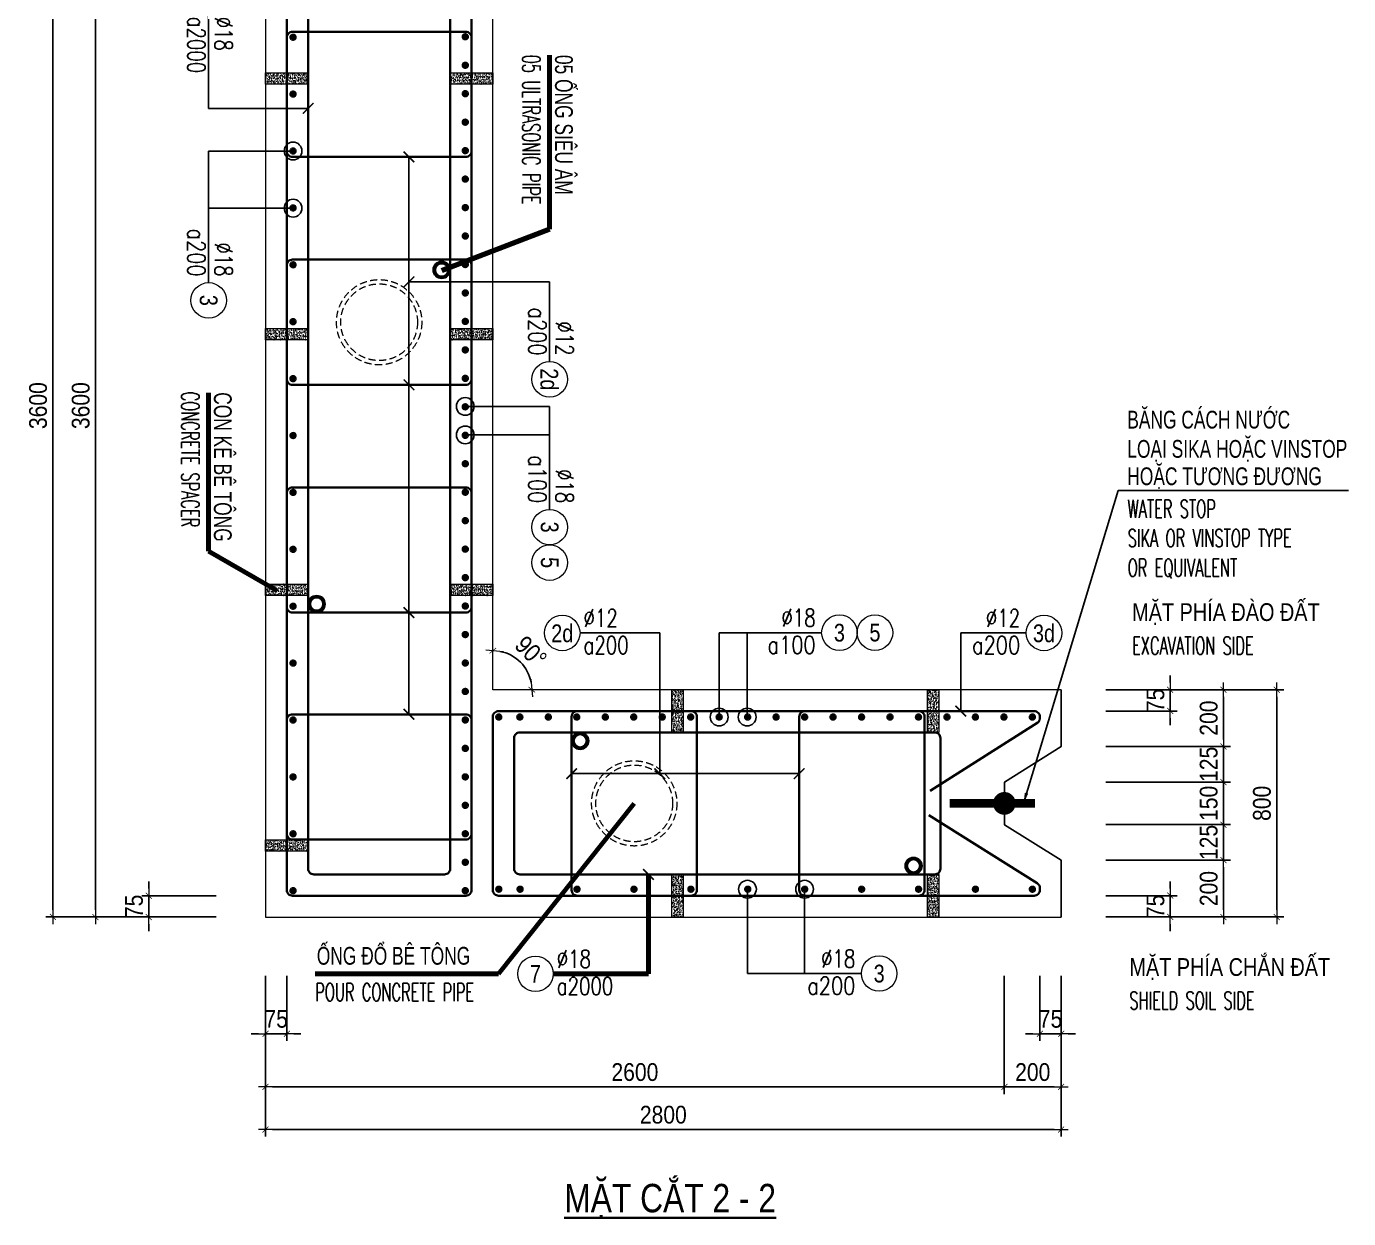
# Model space of a CAD drawing. Header units: millimetres. Extents: x -642477 to 1168880, y -27982 to 330379.
# Drawn here: x 900624 to 914581, y 84582 to 97172 of the extents above; entities that cross this region are included whole.
import ezdxf
from ezdxf.enums import TextEntityAlignment as Align

# ---------------------------------------------------------------- set-up
doc = ezdxf.new("R2010")
doc.units = ezdxf.units.MM
doc.linetypes.add('HIDDEN', pattern=[0.375, 0.25, -0.125])
doc.layers.get('0').update_dxf_attribs({"lineweight": 20})
doc.layers.get('Defpoints').update_dxf_attribs({"color": 151, "lineweight": 9})
for name, color, linetype, lineweight in [('NDC_S_BREAK-LINE', 1, 'Continuous', 15), ('NDC_S_DIAPHGRAM WALL', 3, 'Continuous', 20), ('NDC_S_DIM', 1, 'Continuous', 15), ('NDC_S_ENG TITLE', 3, 'Continuous', 20), ('NDC_S_HATCH MATERIAL', 8, 'Continuous', 13), ('NDC_S_LEADER', 1, 'Continuous', 15), ('NDC_S_LEVEL TEXT', 7, 'Continuous', 20), ('NDC_S_REBAR', 4, 'Continuous', 35), ('NDC_S_VN TEXT', 7, 'Continuous', 20), ('NDC_S_VN TITLE', 6, 'Continuous', 35)]:
    doc.layers.add(name, color=color, linetype=linetype, lineweight=lineweight)
doc.layers.add('NDC_S_REBAR DES.', color=2, linetype='Continuous')
doc.styles.add('ARIAL', font='arial.ttf', dxfattribs={"width": 0.8})
doc.styles.add('NDC_ARIAL', font='arial.ttf', dxfattribs={"width": 0.85})
doc.styles.add('NDC_DIM', font='', dxfattribs={"width": 0.75})
doc.styles.add('NDC_EN TXT', font='romans.shx', dxfattribs={"width": 0.8})
doc.styles.get('NDC_DIM').set_extended_font_data('Dotum')
doc.dimstyles.new('A1-NDC-1-25 (x3)', dxfattribs={"dimscale": 75, "dimtxt": 2.5, "dimasz": 1, "dimexe": 1, "dimexo": 0, "dimgap": 0.8, "dimtad": 1, "dimdec": 0, "dimlfac": 0.333333, "dimdsep": 46, "dimtxsty": 'NDC_ARIAL', "dimblk": 'DIMMARK', "dimcen": 49999.938995, "dimdle": 1.5, "dimclrd": 1, "dimclre": 1, "dimclrt": 3, "dimadec": 0, "dimazin": 0, "dimtfac": 1, "dimtdec": 0, "dimtix": 1, "dimtmove": 2, "dimatfit": 3, "dimfxl": 1, "dimarcsym": 0})
doc.dimstyles.new('NDC_dim_25', dxfattribs={"dimscale": 25, "dimtxt": 2.2, "dimasz": 1.5, "dimexe": 1.5, "dimexo": 2.5, "dimgap": 1, "dimtad": 1, "dimdec": 0, "dimzin": 0, "dimdsep": 46, "dimtxsty": 'NDC_DIM', "dimblk": 'DIMMARK', "dimcen": 0.09, "dimdle": 1.2, "dimclrd": 1, "dimclre": 1, "dimclrt": 3, "dimadec": 0, "dimazin": 0, "dimtfac": 1, "dimtdec": 0, "dimtix": 1, "dimtofl": 0, "dimtmove": 0, "dimatfit": 3, "dimfxl": 6, "dimfxlon": 1, "dimtolj": 1, "dimtzin": 0, "dimarcsym": 0})

# ---------------------------------------------------------------- blocks, each defined once
blk = doc.blocks.new('DIMMARK')
at = {"layer": 'NDC_S_DIM', "color": 1}
blk.add_line((-1.5, 0), (1, 0), dxfattribs=at)
at = {"layer": 'NDC_S_DIM', "color": 2, "const_width": 0.1}
blk.add_lwpolyline([(-0.424, -0.424), (0.424, 0.424)], dxfattribs=at)
blk = doc.blocks.new('*U366')
blk.add_circle((2.5, 0), 2.5)
at = {"layer": 'NDC_S_VN TEXT', "color": 3, "style": 'NDC_EN TXT'}
for tag, width, p in [('DK2', 0.75, (-0.85, 0.85)), ('KC2', 0.8, (-0.85, -2.97))]:
    blk.add_attdef(tag, text='', height=2.5, dxfattribs=dict(at, width=width)).set_placement(p, align=Align.RIGHT)
at = {"layer": 'NDC_S_VN TEXT', "color": 7, "style": 'ARIAL', "width": 0.8}
blk.add_attdef('SH3', text='', height=2.5, dxfattribs=at).set_placement((2.5, 0), align=Align.MIDDLE)
blk = doc.blocks.new('Ong sieu am')
at = {"layer": 'NDC_S_HATCH MATERIAL'}
h = blk.add_hatch(dxfattribs=at)
h.set_pattern_fill('ANSI31', color=256, scale=20)
h.set_pattern_definition([(45, (0, 0), (-1.76776695, 1.76776695), [])])
h.paths.add_polyline_path([(-7119.3, 51158.9, 1), (-7179.3, 51158.9, 1)])
h.paths.add_polyline_path([(-7171.3, 51158.9, -1), (-7127.3, 51158.9, -1)], flags=16)
at = {"layer": 'NDC_S_REBAR DES.'}
for radius in [30, 22]:
    blk.add_circle((-7149.3, 51158.9), radius, dxfattribs=at)
blk = doc.blocks.new('ong do BT')
at = {"layer": 'NDC_S_HATCH MATERIAL', "linetype": 'HIDDEN', "ltscale": 100}
for radius in [150, 135]:
    blk.add_circle((-6323.7, 51237.8), radius, dxfattribs=at)
blk = doc.blocks.new('con ke BT')
at = {"layer": 'NDC_S_HATCH MATERIAL'}
h = blk.add_hatch(dxfattribs=at)
h.set_pattern_fill('AR-CONC', color=256, scale=2)
h.set_pattern_definition([(50, (0, 0), (14.3452037, -1.2550427), [1.5, -16.5]), (355, (0, 0), (-2.7750267, 15.0438427), [1.2, -13.2]), (100.451444, (1.195, -0.105), (11.570177, 13.7888), [1.274804, -14.0228422]), (46.1842, (0, 4), (21.3448266, -3.3103856), [2.25, -24.75]), (96.635635, (1.779, 3.724), (18.693239, 19.482372), [1.912207, -21.034275]), (351.184164, (0, 4), (18.693239, 19.482372), [1.8, -19.8]), (21, (2, 3), (11.938141, -8.0523778), [1.5, -16.5]), (326, (2, 3), (4.8663066, 14.503001), [1.2, -13.2]), (71.451445, (2.995, 2.329), (16.8044475, 6.450623), [1.274804, -14.0228422]), (37.5, (0, 0), (0.2431971, 6.6578771), [0, -13.04, 0, -13.4, 0, -13.25]), (7.5, (0, 0), (5.2613907, 7.8882342), [0, -7.64, 0, -12.74, 0, -5.05]), (327.5, (-4.46, 0), (10.6764487, -0.45109743), [0, -5, 0, -15.6, 0, -20.7]), (317.5, (-6.46, 0), (11.6637234, 2.0020996), [0, -6.5, 0, -10.36, 0, -14.7])])
h.paths.add_polyline_path([(-7076.9, 51430.9), (-7116.9, 51430.9), (-7116.9, 51280.9), (-7076.9, 51280.9)])
at = {"layer": 'NDC_S_BREAK-LINE'}
blk.add_lwpolyline([(-7116.9, 51430.9), (-7116.9, 51280.9), (-7076.9, 51280.9), (-7076.9, 51430.9)], close=True, dxfattribs=at)
blk = doc.blocks.new('*U2704')
at = {"layer": 'NDC_S_LEADER', "xscale": 3, "yscale": 3, "zscale": 3}
blk.add_blockref('con ke BT', (21291, -154068), dxfattribs=at)
blk = doc.blocks.new('*U2695')
at = {"layer": 'NDC_S_DIM', "color": 0, "linetype": 'ByBlock', "lineweight": -2, "transparency": 16777216}
for p in [(0, 0), (2700, 0), (5400, 0)]:
    blk.add_blockref('*U2704', p, dxfattribs=at)
blk = doc.blocks.new('*U2696')
at = {"layer": 'NDC_S_LEADER', "xscale": 3, "yscale": 3, "zscale": 3}
blk.add_blockref('con ke BT', (21291, -154068), dxfattribs=at)
blk = doc.blocks.new('*U2697')
at = {"layer": 'NDC_S_DIM', "color": 0, "linetype": 'ByBlock', "lineweight": -2, "transparency": 16777216}
for p in [(0, 0), (2700, 0), (5400, 0), (8100, 0)]:
    blk.add_blockref('*U2696', p, dxfattribs=at)
blk = doc.blocks.new('*U367')
blk.add_circle((-2.5, 0), 2.5)
at = {"layer": 'NDC_S_VN TEXT', "color": 3, "style": 'NDC_EN TXT', "width": 0.75}
for tag, p in [('DK1', (0.5, 0.85)), ('KC1', (0.5, -2.97))]:
    blk.add_attdef(tag, p, '', height=2.5, dxfattribs=at)
at = {"layer": 'NDC_S_VN TEXT', "color": 7, "style": 'ARIAL', "width": 0.8}
blk.add_attdef('SH2', text='', height=2.5, dxfattribs=at).set_placement((-2.5, 0), align=Align.MIDDLE)
blk = doc.blocks.new('kata_block_THEP')
at = {"layer": 'NDC_S_REBAR', "color": 0}
for p, q in [((-0.5, 0), (0.5, 0)), ((-0.35, 0.35), (0.35, -0.35)), ((0.35, 0.35), (-0.35, -0.35)), ((0, 0.5), (0, -0.5))]:
    blk.add_line(p, q, dxfattribs=at)
at = {"layer": 'NDC_S_REBAR', "color": 0, "const_width": 0.0833}
blk.add_lwpolyline([(-0.5, 0, 1), (0.5, 0, 1), (-0.5, 0, 1)], format="xyb", dxfattribs=at)
blk = doc.blocks.new('*U2698')
at = {"layer": 'NDC_S_REBAR', "ltscale": 80, "xscale": 72, "yscale": 72, "zscale": 72}
blk.add_blockref('kata_block_THEP', (0, 0), dxfattribs=at)
blk = doc.blocks.new('*U2699')
at = {"layer": 'NDC_S_LEVEL TEXT', "color": 0, "linetype": 'ByBlock', "lineweight": -2, "transparency": 16777216}
for p in [(0, 0), (600.9, 0), (1201.8, 0), (1802.7, 0), (2403.6, 0), (3004.5, 0), (3605.4, 0), (4206.3, 0), (4807.2, 0), (5408.1, 0), (6009, 0), (6609.9, 0), (7210.8, 0), (7811.7, 0), (8412.6, 0), (9013.5, 0), (9614.4, 0)]:
    blk.add_blockref('*U2698', p, dxfattribs=at)
blk = doc.blocks.new('*U2700')
at = {"layer": 'NDC_S_REBAR', "ltscale": 80, "xscale": 72, "yscale": 72, "zscale": 72}
blk.add_blockref('kata_block_THEP', (0, 0), dxfattribs=at)
blk = doc.blocks.new('*U2701')
at = {"layer": 'NDC_S_LEVEL TEXT', "color": 0, "linetype": 'ByBlock', "lineweight": -2, "transparency": 16777216}
for p in [(0, 0), (300.6, 0), (601.2, 0), (901.8, 0), (1202.4, 0), (1503, 0), (1803.6, 0), (2104.2, 0), (2404.8, 0), (2705.4, 0), (3006, 0), (3306.6, 0), (3607.2, 0), (3907.8, 0), (4208.4, 0), (4509, 0), (4809.6, 0), (5110.2, 0), (5410.8, 0), (5711.4, 0), (6012, 0), (6312.6, 0), (6613.2, 0), (6913.8, 0), (7214.4, 0), (7515, 0), (7815.6, 0), (8116.2, 0), (8416.8, 0), (8717.4, 0), (9018, 0), (9318.6, 0), (9619.2, 0), (9919.8, 0)]:
    blk.add_blockref('*U2700', p, dxfattribs=at)
blk = doc.blocks.new('*D2754')
at = {"layer": 'Defpoints', "color": 0, "ltscale": 100, "transparency": 16777216}
for p in [(902627, 87992), (901915, 87767), (902627, 87767)]:
    blk.add_point(p, dxfattribs=at)
at = {"layer": 'NDC_S_DIM', "color": 1, "lineweight": -2, "ltscale": 100, "transparency": 16777216}
for p, q in [((901915, 88067), (901915, 88142)), ((902627, 87992), (901840, 87992)), ((901915, 87992), (901915, 87767)), ((902627, 87767), (901840, 87767)), ((901915, 87692), (901915, 87617))]:
    blk.add_line(p, q, dxfattribs=at)
at = {"layer": 'NDC_S_DIM', "color": 1, "lineweight": -2, "ltscale": 100, "transparency": 16777216, "xscale": 75, "yscale": 75, "zscale": 75}
for p, rotation in [((901915, 87992), 270), ((901915, 87767), 90)]:
    blk.add_blockref('DIMMARK', p, dxfattribs=dict(at, rotation=rotation))
at = {"layer": 'NDC_S_DIM', "color": 3, "ltscale": 100, "transparency": 16777216, "insert": (901760, 87879), "char_height": 187.5, "attachment_point": 5, "rotation": 90, "style": 'NDC_ARIAL'}
blk.add_mtext('75', dxfattribs=at)
blk = doc.blocks.new('*D2756')
at = {"layer": 'Defpoints', "color": 0, "ltscale": 100, "transparency": 16777216}
for p in [(902627, 98567), (901352, 87767), (902627, 87767)]:
    blk.add_point(p, dxfattribs=at)
at = {"layer": 'NDC_S_DIM', "color": 1, "lineweight": -2, "ltscale": 100, "transparency": 16777216}
for p, q in [((902627, 98567), (901277, 98567)), ((901352, 98492), (901352, 87842)), ((902627, 87767), (901277, 87767))]:
    blk.add_line(p, q, dxfattribs=at)
at = {"layer": 'NDC_S_DIM', "color": 1, "lineweight": -2, "ltscale": 100, "transparency": 16777216, "xscale": 75, "yscale": 75, "zscale": 75}
for p, rotation in [((901352, 98567), 90), ((901352, 87767), 270)]:
    blk.add_blockref('DIMMARK', p, dxfattribs=dict(at, rotation=rotation))
at = {"layer": 'NDC_S_DIM', "color": 3, "ltscale": 100, "transparency": 16777216, "insert": (901197, 93167), "char_height": 187.5, "attachment_point": 5, "rotation": 90, "style": 'NDC_ARIAL'}
blk.add_mtext('3600', dxfattribs=at)
blk = doc.blocks.new('*D2757')
at = {"layer": 'Defpoints', "color": 0, "ltscale": 100, "transparency": 16777216}
for p in [(902627, 98567), (900902, 87767), (902627, 87767)]:
    blk.add_point(p, dxfattribs=at)
at = {"layer": 'NDC_S_DIM', "color": 1, "lineweight": -2, "ltscale": 100, "transparency": 16777216}
for p, q in [((902627, 98567), (900827, 98567)), ((900902, 98492), (900902, 87842)), ((902627, 87767), (900827, 87767))]:
    blk.add_line(p, q, dxfattribs=at)
at = {"layer": 'NDC_S_DIM', "color": 1, "lineweight": -2, "ltscale": 100, "transparency": 16777216, "xscale": 75, "yscale": 75, "zscale": 75}
for p, rotation in [((900902, 98567), 90), ((900902, 87767), 270)]:
    blk.add_blockref('DIMMARK', p, dxfattribs=dict(at, rotation=rotation))
at = {"layer": 'NDC_S_DIM', "color": 3, "ltscale": 100, "transparency": 16777216, "insert": (900747, 93167), "char_height": 187.5, "attachment_point": 5, "rotation": 90, "style": 'NDC_ARIAL'}
blk.add_mtext('3600', dxfattribs=at)
blk = doc.blocks.new('*U2703')
at = {"layer": 'NDC_S_LEADER', "xscale": 3, "yscale": 3, "zscale": 3}
blk.add_blockref('con ke BT', (21291, -154068), dxfattribs=at)
blk = doc.blocks.new('*U2705')
at = {"layer": 'NDC_S_DIM', "color": 0, "linetype": 'ByBlock', "lineweight": -2, "transparency": 16777216}
for p in [(0, 0), (2700, 0)]:
    blk.add_blockref('*U2703', p, dxfattribs=at)
blk = doc.blocks.new('*U2706')
at = {"layer": 'NDC_S_LEADER', "xscale": 3, "yscale": 3, "zscale": 3}
blk.add_blockref('con ke BT', (21291, -154068), dxfattribs=at)
blk = doc.blocks.new('*U2707')
at = {"layer": 'NDC_S_DIM', "color": 0, "linetype": 'ByBlock', "lineweight": -2, "transparency": 16777216}
for p in [(0, 0), (2700, 0)]:
    blk.add_blockref('*U2706', p, dxfattribs=at)
blk = doc.blocks.new('*U2708')
at = {"layer": 'NDC_S_REBAR', "ltscale": 80, "xscale": 72, "yscale": 72, "zscale": 72}
blk.add_blockref('kata_block_THEP', (0, 0), dxfattribs=at)
blk = doc.blocks.new('*U2709')
at = {"layer": 'NDC_S_LEVEL TEXT', "color": 0, "linetype": 'ByBlock', "lineweight": -2, "transparency": 16777216}
for p in [(0, 0), (600.9, 0), (1201.8, 0), (1802.7, 0), (2403.6, 0), (3004.5, 0), (3605.4, 0), (4206.3, 0), (4807.2, 0), (5408.1, 0)]:
    blk.add_blockref('*U2708', p, dxfattribs=at)
blk = doc.blocks.new('*U2694')
at = {"layer": 'NDC_S_REBAR', "ltscale": 80, "xscale": 72, "yscale": 72, "zscale": 72}
blk.add_blockref('kata_block_THEP', (0, 0), dxfattribs=at)
blk = doc.blocks.new('*U2702')
at = {"layer": 'NDC_S_LEVEL TEXT', "color": 0, "linetype": 'ByBlock', "lineweight": -2, "transparency": 16777216}
for p in [(0, 0), (300.6, 0), (601.2, 0), (901.8, 0), (1202.4, 0), (1503, 0), (1803.6, 0), (2104.2, 0), (2404.8, 0), (2705.4, 0), (3006, 0), (3306.6, 0), (3607.2, 0), (3907.8, 0), (4208.4, 0), (4509, 0), (4809.6, 0), (5110.2, 0), (5410.8, 0)]:
    blk.add_blockref('*U2694', p, dxfattribs=at)
blk = doc.blocks.new('*D2793')
at = {"layer": 'Defpoints', "color": 0, "ltscale": 100, "transparency": 16777216}
for p in [(912020, 88367), (913260, 88367), (912020, 87767)]:
    blk.add_point(p, dxfattribs=at)
at = {"layer": 'NDC_S_DIM', "color": 1, "lineweight": -2, "ltscale": 100, "transparency": 16777216}
for p, q in [((912020, 88367), (913335, 88367)), ((913260, 87842), (913260, 88292)), ((912020, 87767), (913335, 87767))]:
    blk.add_line(p, q, dxfattribs=at)
at = {"layer": 'NDC_S_DIM', "color": 1, "lineweight": -2, "ltscale": 100, "transparency": 16777216, "xscale": 75, "yscale": 75, "zscale": 75}
for p, rotation in [((913260, 88367), 90), ((913260, 87767), 270)]:
    blk.add_blockref('DIMMARK', p, dxfattribs=dict(at, rotation=rotation))
at = {"layer": 'NDC_S_DIM', "color": 3, "ltscale": 100, "transparency": 16777216, "insert": (913105, 88067), "char_height": 187.5, "attachment_point": 5, "rotation": 90, "style": 'NDC_ARIAL'}
blk.add_mtext('200', dxfattribs=at)
blk = doc.blocks.new('*D2794')
at = {"layer": 'Defpoints', "color": 0, "ltscale": 100, "transparency": 16777216}
for p in [(912020, 88742), (913260, 88742), (912020, 88367)]:
    blk.add_point(p, dxfattribs=at)
at = {"layer": 'NDC_S_DIM', "color": 1, "lineweight": -2, "ltscale": 100, "transparency": 16777216}
for p, q in [((913260, 88817), (913260, 88892)), ((912020, 88742), (913335, 88742)), ((913260, 88367), (913260, 88742)), ((912020, 88367), (913335, 88367)), ((913260, 88292), (913260, 88217))]:
    blk.add_line(p, q, dxfattribs=at)
at = {"layer": 'NDC_S_DIM', "color": 1, "lineweight": -2, "ltscale": 100, "transparency": 16777216, "xscale": 75, "yscale": 75, "zscale": 75}
for p, rotation in [((913260, 88742), 270), ((913260, 88367), 90)]:
    blk.add_blockref('DIMMARK', p, dxfattribs=dict(at, rotation=rotation))
at = {"layer": 'NDC_S_DIM', "color": 3, "ltscale": 100, "transparency": 16777216, "insert": (913105, 88554), "char_height": 187.5, "attachment_point": 5, "rotation": 90, "style": 'NDC_ARIAL'}
blk.add_mtext('125', dxfattribs=at)
blk = doc.blocks.new('*D2795')
at = {"layer": 'Defpoints', "color": 0, "ltscale": 100, "transparency": 16777216}
for p in [(912020, 89192), (913260, 89192), (912020, 88742)]:
    blk.add_point(p, dxfattribs=at)
at = {"layer": 'NDC_S_DIM', "color": 1, "lineweight": -2, "ltscale": 100, "transparency": 16777216}
for p, q in [((913260, 89267), (913260, 89342)), ((912020, 89192), (913335, 89192)), ((913260, 88742), (913260, 89192)), ((912020, 88742), (913335, 88742)), ((913260, 88667), (913260, 88592))]:
    blk.add_line(p, q, dxfattribs=at)
at = {"layer": 'NDC_S_DIM', "color": 1, "lineweight": -2, "ltscale": 100, "transparency": 16777216, "xscale": 75, "yscale": 75, "zscale": 75}
for p, rotation in [((913260, 89192), 270), ((913260, 88742), 90)]:
    blk.add_blockref('DIMMARK', p, dxfattribs=dict(at, rotation=rotation))
at = {"layer": 'NDC_S_DIM', "color": 3, "ltscale": 100, "transparency": 16777216, "insert": (913105, 88967), "char_height": 187.5, "attachment_point": 5, "rotation": 90, "style": 'NDC_ARIAL'}
blk.add_mtext('150', dxfattribs=at)
blk = doc.blocks.new('*D2796')
at = {"layer": 'Defpoints', "color": 0, "ltscale": 100, "transparency": 16777216}
for p in [(912020, 89567), (913260, 89567), (912020, 89192)]:
    blk.add_point(p, dxfattribs=at)
at = {"layer": 'NDC_S_DIM', "color": 1, "lineweight": -2, "ltscale": 100, "transparency": 16777216}
for p, q in [((913260, 89642), (913260, 89717)), ((912020, 89567), (913335, 89567)), ((913260, 89192), (913260, 89567)), ((912020, 89192), (913335, 89192)), ((913260, 89117), (913260, 89042))]:
    blk.add_line(p, q, dxfattribs=at)
at = {"layer": 'NDC_S_DIM', "color": 1, "lineweight": -2, "ltscale": 100, "transparency": 16777216, "xscale": 75, "yscale": 75, "zscale": 75}
for p, rotation in [((913260, 89567), 270), ((913260, 89192), 90)]:
    blk.add_blockref('DIMMARK', p, dxfattribs=dict(at, rotation=rotation))
at = {"layer": 'NDC_S_DIM', "color": 3, "ltscale": 100, "transparency": 16777216, "insert": (913105, 89379), "char_height": 187.5, "attachment_point": 5, "rotation": 90, "style": 'NDC_ARIAL'}
blk.add_mtext('125', dxfattribs=at)
blk = doc.blocks.new('*D2797')
at = {"layer": 'Defpoints', "color": 0, "ltscale": 100, "transparency": 16777216}
for p in [(912020, 90167), (913260, 90167), (912020, 89567)]:
    blk.add_point(p, dxfattribs=at)
at = {"layer": 'NDC_S_DIM', "color": 1, "lineweight": -2, "ltscale": 100, "transparency": 16777216}
for p, q in [((912020, 90167), (913335, 90167)), ((913260, 89642), (913260, 90092)), ((912020, 89567), (913335, 89567))]:
    blk.add_line(p, q, dxfattribs=at)
at = {"layer": 'NDC_S_DIM', "color": 1, "lineweight": -2, "ltscale": 100, "transparency": 16777216, "xscale": 75, "yscale": 75, "zscale": 75}
for p, rotation in [((913260, 90167), 90), ((913260, 89567), 270)]:
    blk.add_blockref('DIMMARK', p, dxfattribs=dict(at, rotation=rotation))
at = {"layer": 'NDC_S_DIM', "color": 3, "ltscale": 100, "transparency": 16777216, "insert": (913105, 89867), "char_height": 187.5, "attachment_point": 5, "rotation": 90, "style": 'NDC_ARIAL'}
blk.add_mtext('200', dxfattribs=at)
blk = doc.blocks.new('*D2798')
at = {"layer": 'Defpoints', "color": 0, "ltscale": 100, "transparency": 16777216}
for p in [(912020, 90167), (913823, 90167), (912020, 87767)]:
    blk.add_point(p, dxfattribs=at)
at = {"layer": 'NDC_S_DIM', "color": 1, "lineweight": -2, "ltscale": 100, "transparency": 16777216}
for p, q in [((912020, 90167), (913898, 90167)), ((913823, 87842), (913823, 90092)), ((912020, 87767), (913898, 87767))]:
    blk.add_line(p, q, dxfattribs=at)
at = {"layer": 'NDC_S_DIM', "color": 1, "lineweight": -2, "ltscale": 100, "transparency": 16777216, "xscale": 75, "yscale": 75, "zscale": 75}
for p, rotation in [((913823, 90167), 90), ((913823, 87767), 270)]:
    blk.add_blockref('DIMMARK', p, dxfattribs=dict(at, rotation=rotation))
at = {"layer": 'NDC_S_DIM', "color": 3, "ltscale": 100, "transparency": 16777216, "insert": (913667, 88967), "char_height": 187.5, "attachment_point": 5, "rotation": 90, "style": 'NDC_ARIAL'}
blk.add_mtext('800', dxfattribs=at)
blk = doc.blocks.new('*D2799')
at = {"layer": 'Defpoints', "color": 0, "ltscale": 100, "transparency": 16777216}
for p in [(912020, 87992), (912698, 87992), (912020, 87767)]:
    blk.add_point(p, dxfattribs=at)
at = {"layer": 'NDC_S_DIM', "color": 1, "lineweight": -2, "ltscale": 100, "transparency": 16777216}
for p, q in [((912698, 88067), (912698, 88142)), ((912020, 87992), (912773, 87992)), ((912698, 87767), (912698, 87992)), ((912020, 87767), (912773, 87767)), ((912698, 87692), (912698, 87617))]:
    blk.add_line(p, q, dxfattribs=at)
at = {"layer": 'NDC_S_DIM', "color": 1, "lineweight": -2, "ltscale": 100, "transparency": 16777216, "xscale": 75, "yscale": 75, "zscale": 75}
for p, rotation in [((912698, 87992), 270), ((912698, 87767), 90)]:
    blk.add_blockref('DIMMARK', p, dxfattribs=dict(at, rotation=rotation))
at = {"layer": 'NDC_S_DIM', "color": 3, "ltscale": 100, "transparency": 16777216, "insert": (912543, 87879), "char_height": 187.5, "attachment_point": 5, "rotation": 90, "style": 'NDC_ARIAL'}
blk.add_mtext('75', dxfattribs=at)
blk = doc.blocks.new('*D2800')
at = {"layer": 'Defpoints', "color": 0, "ltscale": 100, "transparency": 16777216}
for p in [(912020, 90167), (912698, 90167), (912020, 89942)]:
    blk.add_point(p, dxfattribs=at)
at = {"layer": 'NDC_S_DIM', "color": 1, "lineweight": -2, "ltscale": 100, "transparency": 16777216}
for p, q in [((912698, 90242), (912698, 90317)), ((912020, 90167), (912773, 90167)), ((912698, 89942), (912698, 90167)), ((912020, 89942), (912773, 89942)), ((912698, 89867), (912698, 89792))]:
    blk.add_line(p, q, dxfattribs=at)
at = {"layer": 'NDC_S_DIM', "color": 1, "lineweight": -2, "ltscale": 100, "transparency": 16777216, "xscale": 75, "yscale": 75, "zscale": 75}
for p, rotation in [((912698, 90167), 270), ((912698, 89942), 90)]:
    blk.add_blockref('DIMMARK', p, dxfattribs=dict(at, rotation=rotation))
at = {"layer": 'NDC_S_DIM', "color": 3, "ltscale": 100, "transparency": 16777216, "insert": (912543, 90054), "char_height": 187.5, "attachment_point": 5, "rotation": 90, "style": 'NDC_ARIAL'}
blk.add_mtext('75', dxfattribs=at)
blk = doc.blocks.new('*D2801')
at = {"layer": 'Defpoints', "color": 0, "ltscale": 100, "transparency": 16777216}
for p in [(903147, 87147), (903372, 87147), (903372, 86534)]:
    blk.add_point(p, dxfattribs=at)
at = {"layer": 'NDC_S_DIM', "color": 1, "lineweight": -2, "ltscale": 100, "transparency": 16777216}
for p, q in [((903147, 87147), (903147, 86459)), ((903372, 87147), (903372, 86459)), ((903072, 86534), (902997, 86534)), ((903147, 86534), (903372, 86534)), ((903447, 86534), (903522, 86534))]:
    blk.add_line(p, q, dxfattribs=at)
at = {"layer": 'NDC_S_DIM', "color": 1, "lineweight": -2, "ltscale": 100, "transparency": 16777216, "xscale": 75, "yscale": 75, "zscale": 75}
blk.add_blockref('DIMMARK', (903147, 86534), dxfattribs=at)
at = {"layer": 'NDC_S_DIM', "color": 1, "lineweight": -2, "ltscale": 100, "transparency": 16777216, "xscale": 75, "yscale": 75, "zscale": 75, "rotation": 180}
blk.add_blockref('DIMMARK', (903372, 86534), dxfattribs=at)
at = {"layer": 'NDC_S_DIM', "color": 3, "ltscale": 100, "transparency": 16777216, "insert": (903260, 86690), "char_height": 187.5, "attachment_point": 5, "style": 'NDC_ARIAL'}
blk.add_mtext('75', dxfattribs=at)
blk = doc.blocks.new('*D2802')
at = {"layer": 'Defpoints', "color": 0, "ltscale": 100, "transparency": 16777216}
for p in [(911322, 87147), (911547, 87147), (911547, 86534)]:
    blk.add_point(p, dxfattribs=at)
at = {"layer": 'NDC_S_DIM', "color": 1, "lineweight": -2, "ltscale": 100, "transparency": 16777216}
for p, q in [((911322, 87147), (911322, 86459)), ((911547, 87147), (911547, 86459)), ((911247, 86534), (911172, 86534)), ((911322, 86534), (911547, 86534)), ((911622, 86534), (911697, 86534))]:
    blk.add_line(p, q, dxfattribs=at)
at = {"layer": 'NDC_S_DIM', "color": 1, "lineweight": -2, "ltscale": 100, "transparency": 16777216, "xscale": 75, "yscale": 75, "zscale": 75}
blk.add_blockref('DIMMARK', (911322, 86534), dxfattribs=at)
at = {"layer": 'NDC_S_DIM', "color": 1, "lineweight": -2, "ltscale": 100, "transparency": 16777216, "xscale": 75, "yscale": 75, "zscale": 75, "rotation": 180}
blk.add_blockref('DIMMARK', (911547, 86534), dxfattribs=at)
at = {"layer": 'NDC_S_DIM', "color": 3, "ltscale": 100, "transparency": 16777216, "insert": (911435, 86690), "char_height": 187.5, "attachment_point": 5, "style": 'NDC_ARIAL'}
blk.add_mtext('75', dxfattribs=at)
blk = doc.blocks.new('*D2803')
at = {"layer": 'Defpoints', "color": 0, "ltscale": 100, "transparency": 16777216}
for p in [(903147, 87147), (910947, 87147), (910947, 85972)]:
    blk.add_point(p, dxfattribs=at)
at = {"layer": 'NDC_S_DIM', "color": 1, "lineweight": -2, "ltscale": 100, "transparency": 16777216}
for p, q in [((903147, 87147), (903147, 85897)), ((910947, 87147), (910947, 85897)), ((903222, 85972), (910872, 85972))]:
    blk.add_line(p, q, dxfattribs=at)
at = {"layer": 'NDC_S_DIM', "color": 1, "lineweight": -2, "ltscale": 100, "transparency": 16777216, "xscale": 75, "yscale": 75, "zscale": 75, "rotation": 180}
blk.add_blockref('DIMMARK', (903147, 85972), dxfattribs=at)
at = {"layer": 'NDC_S_DIM', "color": 1, "lineweight": -2, "ltscale": 100, "transparency": 16777216, "xscale": 75, "yscale": 75, "zscale": 75}
blk.add_blockref('DIMMARK', (910947, 85972), dxfattribs=at)
at = {"layer": 'NDC_S_DIM', "color": 3, "ltscale": 100, "transparency": 16777216, "insert": (907047, 86128), "char_height": 187.5, "attachment_point": 5, "style": 'NDC_ARIAL'}
blk.add_mtext('2600', dxfattribs=at)
blk = doc.blocks.new('*D2804')
at = {"layer": 'Defpoints', "color": 0, "ltscale": 100, "transparency": 16777216}
for p in [(910947, 87147), (911547, 87147), (911547, 85972)]:
    blk.add_point(p, dxfattribs=at)
at = {"layer": 'NDC_S_DIM', "color": 1, "lineweight": -2, "ltscale": 100, "transparency": 16777216}
for p, q in [((910947, 87147), (910947, 85897)), ((911547, 87147), (911547, 85897)), ((911022, 85972), (911472, 85972))]:
    blk.add_line(p, q, dxfattribs=at)
at = {"layer": 'NDC_S_DIM', "color": 1, "lineweight": -2, "ltscale": 100, "transparency": 16777216, "xscale": 75, "yscale": 75, "zscale": 75, "rotation": 180}
blk.add_blockref('DIMMARK', (910947, 85972), dxfattribs=at)
at = {"layer": 'NDC_S_DIM', "color": 1, "lineweight": -2, "ltscale": 100, "transparency": 16777216, "xscale": 75, "yscale": 75, "zscale": 75}
blk.add_blockref('DIMMARK', (911547, 85972), dxfattribs=at)
at = {"layer": 'NDC_S_DIM', "color": 3, "ltscale": 100, "transparency": 16777216, "insert": (911247, 86128), "char_height": 187.5, "attachment_point": 5, "style": 'NDC_ARIAL'}
blk.add_mtext('200', dxfattribs=at)
blk = doc.blocks.new('*D2805')
at = {"layer": 'Defpoints', "color": 0, "ltscale": 100, "transparency": 16777216}
for p in [(903147, 87147), (911547, 87147), (911547, 85522)]:
    blk.add_point(p, dxfattribs=at)
at = {"layer": 'NDC_S_DIM', "color": 1, "lineweight": -2, "ltscale": 100, "transparency": 16777216}
for p, q in [((903147, 87147), (903147, 85447)), ((911547, 87147), (911547, 85447)), ((903222, 85522), (911472, 85522))]:
    blk.add_line(p, q, dxfattribs=at)
at = {"layer": 'NDC_S_DIM', "color": 1, "lineweight": -2, "ltscale": 100, "transparency": 16777216, "xscale": 75, "yscale": 75, "zscale": 75, "rotation": 180}
blk.add_blockref('DIMMARK', (903147, 85522), dxfattribs=at)
at = {"layer": 'NDC_S_DIM', "color": 1, "lineweight": -2, "ltscale": 100, "transparency": 16777216, "xscale": 75, "yscale": 75, "zscale": 75}
blk.add_blockref('DIMMARK', (911547, 85522), dxfattribs=at)
at = {"layer": 'NDC_S_DIM', "color": 3, "ltscale": 100, "transparency": 16777216, "insert": (907347, 85678), "char_height": 187.5, "attachment_point": 5, "style": 'NDC_ARIAL'}
blk.add_mtext('2800', dxfattribs=at)
blk = doc.blocks.new('*D2806')
at = {"layer": 'Defpoints', "color": 0, "ltscale": 100, "transparency": 16777216}
for p in [(905547, 98567), (905904, 90373), (905547, 90167), (905547, 90167), (911547, 90167)]:
    blk.add_point(p, dxfattribs=at)
at = {"layer": 'NDC_S_DIM', "color": 1, "lineweight": -2, "ltscale": 100, "transparency": 16777216}
blk.add_arc((905547, 90167), 412, 10.4395, 79.5605, dxfattribs=at)
at = {"layer": 'NDC_S_DIM', "color": 1, "lineweight": -2, "ltscale": 100, "transparency": 16777216, "xscale": 75, "yscale": 75, "zscale": 75}
for p, rotation in [((905547, 90579), 174.7802612285155), ((905959, 90167), 275.2197384819809)]:
    blk.add_blockref('DIMMARK', p, dxfattribs=dict(at, rotation=rotation))
at = {"layer": 'NDC_S_DIM', "color": 3, "ltscale": 100, "transparency": 16777216, "insert": (905949, 90568), "char_height": 187.5, "attachment_point": 5, "rotation": 315, "style": 'NDC_ARIAL'}
blk.add_mtext('90°', dxfattribs=at)

msp = doc.modelspace()

# ---------------------------------------------------------------- linework, layer by layer
at = {"layer": 'NDC_S_DIAPHGRAM WALL', "ltscale": 0.01}
msp.add_lwpolyline([(903147.1, 98566.5), (903147.1, 87766.5), (911547.1, 87766.5), (911547.1, 88366.5), (910947.1, 88741.5), (910947.1, 89191.5), (911547.1, 89566.5), (911547.1, 90166.5), (905547.1, 90166.5), (905547.1, 98566.5), (904947.1, 98566.5), (904572.1, 99166.5), (904122.1, 99166.5), (903747.1, 98566.5)], close=True, dxfattribs=at)
msp.add_lwpolyline([(911547.1, 90166.5), (911547.1, 89566.5), (910947.1, 89191.5), (910947.1, 88741.5), (911547.1, 88366.5), (911547.1, 87766.5)], dxfattribs=at)
at = {"layer": 'NDC_S_DIAPHGRAM WALL', "ltscale": 50, "const_width": 120}
msp.add_lwpolyline([(911007.1, 88966.5, -1), (910887.1, 88966.5, -1)], format="xyb", close=True, dxfattribs=at)
at = {"layer": 'NDC_S_DIAPHGRAM WALL', "ltscale": 50, "const_width": 90}
msp.add_lwpolyline([(911269.1, 88966.5), (910369.1, 88966.5)], dxfattribs=at)
at = {"layer": 'NDC_S_DIM'}
for centre in [(906147.1, 91509.2), (909581.1, 90769.4)]:
    msp.add_circle(centre, 187.5, dxfattribs=at)
at = {"layer": 'NDC_S_REBAR'}
for points in [[(905322.1, 98281.5, 0.4142136), (905262.1, 98341.5), (903432.1, 98341.5, 0.4142136), (903372.1, 98281.5), (903372.1, 98281.5), (903372.1, 88051.5, 0.4142136), (903432.1, 87991.5), (905262.1, 87991.5, 0.4142136), (905322.1, 88051.5)], [(905097.1, 98056.5), (905097.1, 88276.5, -0.4142136), (905037.1, 88216.5), (903657.1, 88216.5, -0.4142136), (903597.1, 88276.5), (903597.1, 98056.5, -0.4142136), (903657.1, 98116.5), (905037.1, 98116.5, -0.4142136)], [(905322.1, 97054.7), (905322.1, 95853.3, -0.4142136), (905262.1, 95793.3), (903432.1, 95793.3, -0.4142136), (903372.1, 95853.3), (903372.1, 97054.7, -0.4142136), (903432.1, 97114.7), (905262.1, 97114.7, -0.4142136)], [(905322.1, 94648.7), (905322.1, 93447.3, -0.4142136), (905262.1, 93387.3), (903432.1, 93387.3, -0.4142136), (903372.1, 93447.3), (903372.1, 94648.7, -0.4142136), (903432.1, 94708.7), (905262.1, 94708.7, -0.4142136)], [(905322.1, 92243.3), (905322.1, 91041.9, -0.4142136), (905262.1, 90981.9), (903432.1, 90981.9, -0.4142136), (903372.1, 91041.9), (903372.1, 92243.3, -0.4142136), (903432.1, 92303.3), (905262.1, 92303.3, -0.4142136)], [(905322.1, 89846.9), (905322.1, 88645.6, -0.4142136), (905262.1, 88585.6), (903432.1, 88585.6, -0.4142136), (903372.1, 88645.6), (903372.1, 89846.9, -0.4142136), (903432.1, 89906.9), (905262.1, 89906.9, -0.4142136)], [(906439.1, 89941.5), (907640.4, 89941.5, -0.4142136), (907700.4, 89881.5), (907700.4, 88051.5, -0.4142136), (907640.4, 87991.5), (906439.1, 87991.5, -0.4142136), (906379.1, 88051.5), (906379.1, 89881.5, -0.4142136)], [(908842.7, 89941.5), (910044, 89941.5, -0.4142136), (910104, 89881.5), (910104, 88051.5, -0.4142136), (910044, 87991.5), (908842.7, 87991.5, -0.4142136), (908782.7, 88051.5), (908782.7, 89881.5, -0.4142136)], [(905832.1, 89716.5), (910212.1, 89716.5, -0.4142136), (910272.1, 89656.5), (910272.1, 88276.5, -0.4142136), (910212.1, 88216.5), (905832.1, 88216.5, -0.4142136), (905772.1, 88276.5), (905772.1, 89656.5, -0.4142136)]]:
    msp.add_lwpolyline(points, format="xyb", close=True, dxfattribs=at)
msp.add_lwpolyline([(910151.4, 88840.8), (911293.9, 88123.9, -0.2585925), (911322.1, 88073), (911322.1, 88051.5, -0.4142136), (911262.1, 87991.5), (905607.1, 87991.5, -0.4142136), (905547.1, 88051.5), (905547.1, 88062.3), (905547.1, 89873.6), (905547.1, 89881.5, -0.4142136), (905607.1, 89941.5), (911262.1, 89941.5, -0.4142136), (911322.1, 89881.5), (911322.1, 89865.8, -0.2239077), (911300.3, 89819.5), (910162.7, 89098.6)], format="xyb", dxfattribs=at)

# ---------------------------------------------------------------- block references
at = {"layer": 'NDC_S_DIM', "ltscale": 80, "xscale": 75, "yscale": 75, "zscale": 75, "rotation": 270}
for name, p, values in [('*U367', (902547.1, 97312.3), {'SH2': '6', 'DK1': '%%C18', 'KC1': 'a2000'}), ('*U366', (902547.1, 94466), {'SH3': '3', 'DK2': '%%C18', 'KC2': 'a200'}), ('*U366', (906147.1, 93632.2), {'SH3': '2d', 'DK2': '%%c12', 'KC2': 'a200'}), ('*U366', (906147.1, 92071.7), {'SH3': '3', 'DK2': '%%C18', 'KC2': 'a100'})]:
    msp.add_blockref(name, p, dxfattribs=at).add_auto_attribs(values)
at = {"layer": 'NDC_S_DIM', "xscale": -1, "rotation": 270}
for name, p in [('*U2697', (903372.1, 88523)), ('*U2695', (905322.1, 91223))]:
    msp.add_blockref(name, p, dxfattribs=at)
at = {"layer": 'NDC_S_DIM', "ltscale": 80, "xscale": 75, "yscale": 75, "zscale": 75}
for name, p, values in [('*U367', (906467.5, 90766.5), {'SH2': '2d', 'DK1': '%%c12', 'KC1': 'a200'}), ('*U366', (909018.6, 90769.4), {'SH3': '3', 'DK2': '%%C18', 'KC2': 'a100'}), ('*U366', (911178, 90766.5), {'SH3': '3d', 'DK2': '%%c12', 'KC2': 'a200'}), ('*U367', (906184.4, 87166.5), {'SH2': '7', 'DK1': '%%C18', 'KC1': 'a2000'}), ('*U366', (909438.1, 87169.4), {'SH3': '3', 'DK2': '%%C18', 'KC2': 'a200'})]:
    msp.add_blockref(name, p, dxfattribs=at).add_auto_attribs(values)
at = {"layer": 'NDC_S_DIM', "xscale": -1}
for name, p in [('*U2705', (910197.1, 89941.5)), ('*U2707', (910197.1, 87991.5))]:
    msp.add_blockref(name, p, dxfattribs=at)
at = {"layer": 'NDC_S_LEADER', "xscale": 3, "yscale": 3, "zscale": 3, "rotation": 270}
for name, p in [('Ong sieu am', (751530.5, 73152)), ('ong do BT', (750633.6, 75076.8)), ('Ong sieu am', (750210.5, 69624.1))]:
    msp.add_blockref(name, p, dxfattribs=at)
at = {"layer": 'NDC_S_LEADER', "xscale": 3, "yscale": 3, "zscale": 3}
for name, p in [('Ong sieu am', (927916.9, -63850)), ('ong do BT', (926011, -64746.9)), ('Ong sieu am', (931436.5, -65170))]:
    msp.add_blockref(name, p, dxfattribs=at)
at = {"layer": 'NDC_S_LEVEL TEXT', "extrusion": (0, 0, -1), "zscale": -1, "rotation": 90.00000000000001}
msp.add_blockref('*U2701', (-905256.1, 88044.3), dxfattribs=at)
at = {"layer": 'NDC_S_LEVEL TEXT'}
for name, p, rotation in [('*U2699', (903438.1, 88044.3), 90.00000000000001), ('*U2709', (911243.2, 88060.4), 180)]:
    msp.add_blockref(name, p, dxfattribs=dict(at, rotation=rotation))
at = {"layer": 'NDC_S_LEVEL TEXT', "extrusion": (0, 0, -1), "zscale": -1}
msp.add_blockref('*U2702', (-911243.2, 89878.4), dxfattribs=at)
at = {"layer": 'NDC_S_REBAR', "ltscale": 80, "xscale": 72.00000000000001, "yscale": 72.00000000000001, "zscale": 72.00000000000001, "rotation": 180}
for p in [(905610.3, 89878.4), (905610.3, 88060.4)]:
    msp.add_blockref('kata_block_THEP', p, dxfattribs=at)

# ---------------------------------------------------------------- texts
at = {"layer": 'NDC_S_ENG TITLE', "style": 'NDC_EN TXT', "width": 0.6}
for s, p in [('05 ULTRASONIC PIPE', (905953.4, 96873.3)), ('CONCRETE SPACER', (902353.4, 93315.4))]:
    msp.add_text(s, height=187.5, rotation=270, dxfattribs=at).set_placement(p, align=Align.MIDDLE_LEFT)
for s, p in [('WATER STOP', (912249.6, 92076.9)), ('SIKA OR VINSTOP TYPE', (912249.6, 91768.3)), ('OR EQUIVALENT', (912249.6, 91454.8)), ('EXCAVATION SIDE', (912296.8, 90632.1)), ('POUR CONCRETE PIPE', (903672.2, 86972.8)), ('SHIELD SOIL SIDE', (912267.6, 86883.6))]:
    msp.add_text(s, height=187.5, dxfattribs=at).set_placement(p, align=Align.MIDDLE_LEFT)
at = {"layer": 'NDC_S_LEVEL TEXT', "style": 'NDC_ARIAL', "width": 0.7}
for s, p in [('05 ỐNG SIÊU ÂM', (906297.6, 96870.8)), ('CON KÊ BÊ TÔNG', (902696.2, 93308.7))]:
    msp.add_text(s, height=187.5, rotation=270, dxfattribs=at).set_placement(p, align=Align.MIDDLE_LEFT)
at = {"layer": 'NDC_S_LEVEL TEXT', "style": 'NDC_ARIAL'}
for s, width, p in [('BĂNG CÁCH NƯỚC', 0.7, (912245.1, 93019.1)), ('LOẠI SIKA HOẶC VINSTOP', 0.7, (912245.1, 92710.4)), ('HOẶC TƯƠNG ĐƯƠNG', 0.7, (912245.1, 92421.1)), ('MẶT PHÍA ĐÀO ĐẤT', 0.8, (912296.8, 90986.8)), ('ỐNG ĐỔ BÊ TÔNG', 0.7, (903688.9, 87357)), ('MẶT PHÍA CHẮN ĐẤT', 0.8, (912267.6, 87238.3))]:
    msp.add_text(s, height=187.5, dxfattribs=dict(at, width=width)).set_placement(p, align=Align.MIDDLE_LEFT)
at = {"layer": 'NDC_S_VN TEXT', "color": 7, "style": 'ARIAL', "width": 0.8}
msp.add_text('5', height=187.5, rotation=270, dxfattribs=at).set_placement((906147.1, 91509.2), align=Align.MIDDLE)
msp.add_text('5', height=187.5, dxfattribs=at).set_placement((909581.1, 90769.4), align=Align.MIDDLE)
at = {"layer": 'NDC_S_VN TITLE', "style": 'NDC_ARIAL', "width": 0.8}
msp.add_text('%%UMẶT CẮT 2 - 2', height=300, dxfattribs=at).set_placement((907419.2, 84810.5), align=Align.MIDDLE)

# ---------------------------------------------------------------- dimensions: what is measured, and where the dimension line sits
at = {"layer": 'NDC_S_DIM', "ltscale": 100}
for base, p1, p2, angle, picture, middle in [((900902.4, 87766.5), (902627.1, 98566.5), (902627.1, 87766.5), 270, '*D2757', (900746.6, 93166.5)), ((901352.4, 87766.5), (902627.1, 98566.5), (902627.1, 87766.5), 270, '*D2756', (901196.6, 93166.5)), ((912698, 90166.5), (912019.7, 89941.5), (912019.7, 90166.5), 90, '*D2800', (912542.6, 90054)), ((913260.5, 90166.5), (912019.7, 89566.5), (912019.7, 90166.5), 90, '*D2797', (913104.8, 89866.5)), ((913823, 90166.5), (912019.7, 87766.5), (912019.7, 90166.5), 90, '*D2798', (913667.3, 88966.5)), ((913260.5, 89566.5), (912019.7, 89191.5), (912019.7, 89566.5), 90, '*D2796', (913104.8, 89379)), ((913260.5, 89191.5), (912019.7, 88741.5), (912019.7, 89191.5), 90, '*D2795', (913104.8, 88966.5)), ((913260.5, 88741.5), (912019.7, 88366.5), (912019.7, 88741.5), 90, '*D2794', (913104.8, 88554)), ((913260.5, 88366.5), (912019.7, 87766.5), (912019.7, 88366.5), 90, '*D2793', (913104.8, 88066.5)), ((901914.9, 87766.5), (902627.1, 87991.5), (902627.1, 87766.5), 270, '*D2754', (901759.5, 87879)), ((912698, 87991.5), (912019.7, 87766.5), (912019.7, 87991.5), 90, '*D2799', (912542.6, 87879))]:
    dim = msp.add_linear_dim(base=base, p1=p1, p2=p2, angle=angle, dimstyle='A1-NDC-1-25 (x3)', dxfattribs=at)
    dim.commit()
    dim.dimension.update_dxf_attribs({"geometry": picture, "text_midpoint": middle})
dim = msp.add_angular_dim_2l(base=(905904, 90372.6), line1=((911547.1, 90166.5), (905547.1, 90166.5)), line2=((905547.1, 90166.5), (905547.1, 98566.5)), dimstyle='A1-NDC-1-25 (x3)', dxfattribs=at)
dim.commit()
dim.dimension.update_dxf_attribs({"geometry": '*D2806', "text_midpoint": (905948.7, 90568.1)})
for base, p1, p2, picture, middle in [((903372.1, 86534.3), (903147.1, 87146.8), (903372.1, 87146.8), '*D2801', (903259.6, 86689.7)), ((910947.1, 85971.8), (903147.1, 87146.8), (910947.1, 87146.8), '*D2803', (907047.1, 86127.6)), ((911547.1, 85521.8), (903147.1, 87146.8), (911547.1, 87146.8), '*D2805', (907347.1, 85677.6)), ((911547.1, 85971.8), (910947.1, 87146.8), (911547.1, 87146.8), '*D2804', (911247.1, 86127.6)), ((911547.1, 86534.3), (911322.1, 87146.8), (911547.1, 87146.8), '*D2802', (911434.6, 86689.7))]:
    dim = msp.add_linear_dim(base=base, p1=p1, p2=p2, dimstyle='A1-NDC-1-25 (x3)', dxfattribs=at)
    dim.commit()
    dim.dimension.update_dxf_attribs({"geometry": picture, "text_midpoint": middle})

# ---------------------------------------------------------------- leaders
at = {"layer": 'NDC_S_LEADER'}
for points, override in [([(903597.1, 96306.4), (902547.1, 96306.4), (902547.1, 97312.3)], {"dimasz": 4.5, "dimldrblk": 'ArchTick'}), ([(905007.1, 94595.3), (906147.1, 95030.9), (906147.1, 96869.8)], {"dimasz": 4.5, "dimlwd": 65533}), ([(903438.1, 95856), (902547.1, 95856), (902547.1, 94466)], {"dimasz": 7.5, "dimldrblk": 'DotBlank'}), ([(904661.3, 95793.3), (904661.3, 92375.2)], {"dimasz": 4.5, "dimldrblk": 'ArchTick'}), ([(903438.1, 95252.4), (902547.1, 95252.4), (902547.1, 94466)], {"dimasz": 7.5, "dimldrblk": 'DotBlank'}), ([(904661.3, 94473.9), (906147.1, 94473.9), (906147.1, 93632.2)], {"dimasz": 4.5, "dimldrblk": 'ArchTick'}), ([(904661.3, 93387.3), (904661.3, 92375.2)], {"dimasz": 4.5, "dimldrblk": 'ArchTick'}), ([(903267.9, 91215.1), (902547.1, 91631.1), (902547.1, 93303.1)], {"dimasz": 4.5, "dimlwd": 65533}), ([(905256.1, 93158.4), (906147.1, 93158.4), (906147.1, 92071.7)], {"dimasz": 7.5, "dimldrblk": 'DotBlank'}), ([(904661.3, 90981.9), (904661.3, 93091.2)], {"dimasz": 4.5, "dimldrblk": 'ArchTick'}), ([(904661.3, 89906.9), (904661.3, 92881.3)], {"dimasz": 4.5, "dimldrblk": 'ArchTick'}), ([(905256.1, 92858.1), (906147.1, 92858.1), (906147.1, 92071.7)], {"dimasz": 7.5, "dimldrblk": 'DotBlank'}), ([(911148.8, 88966.5), (912147.7, 92270.6), (914581, 92270.6)], {"dimasz": 4.5}), ([(907309.2, 89280.8), (907309.2, 90766.5), (906467.5, 90766.5)], {"dimasz": 4.5, "dimldrblk": 'ArchTick'}), ([(907936.6, 89878.4), (907936.6, 90769.4), (909018.6, 90769.4)], {"dimasz": 7.5, "dimldrblk": 'DotBlank'}), ([(908232.1, 89878.4), (908232.1, 90769.4), (909018.6, 90769.4)], {"dimasz": 7.5, "dimldrblk": 'DotBlank'}), ([(910487.7, 89941.5), (910487.7, 90766.5), (911178, 90766.5)], {"dimasz": 4.5, "dimldrblk": 'ArchTick'}), ([(906379.1, 89280.8), (908301.3, 89280.8)], {"dimasz": 4.5, "dimldrblk": 'ArchTick'}), ([(908781.7, 89280.8), (906379.1, 89280.8)], {"dimasz": 4.5, "dimldrblk": 'ArchTick'}), ([(908781.7, 89280.8), (907342.3, 89280.8)], {"dimasz": 4.5, "dimldrblk": 'ArchTick'}), ([(907039.7, 88966.5), (905607, 87166.5), (903673.1, 87166.5)], {"dimasz": 4.5, "dimlwd": 65533}), ([(907190.3, 88216.5), (907190.3, 87166.5), (906184.4, 87166.5)], {"dimasz": 4.5, "dimldrblk": 'ArchTick', "dimlwd": 65533}), ([(908235.4, 88060.4), (908235.4, 87169.4), (909438.1, 87169.4)], {"dimasz": 7.5, "dimldrblk": 'DotBlank'}), ([(908838.7, 88060.4), (908838.7, 87169.4), (909438.1, 87169.4)], {"dimasz": 7.5, "dimldrblk": 'DotBlank'})]:
    msp.add_leader(points, dimstyle='NDC_dim_25', override=override, dxfattribs=at)

doc.saveas('drawing.dxf')
